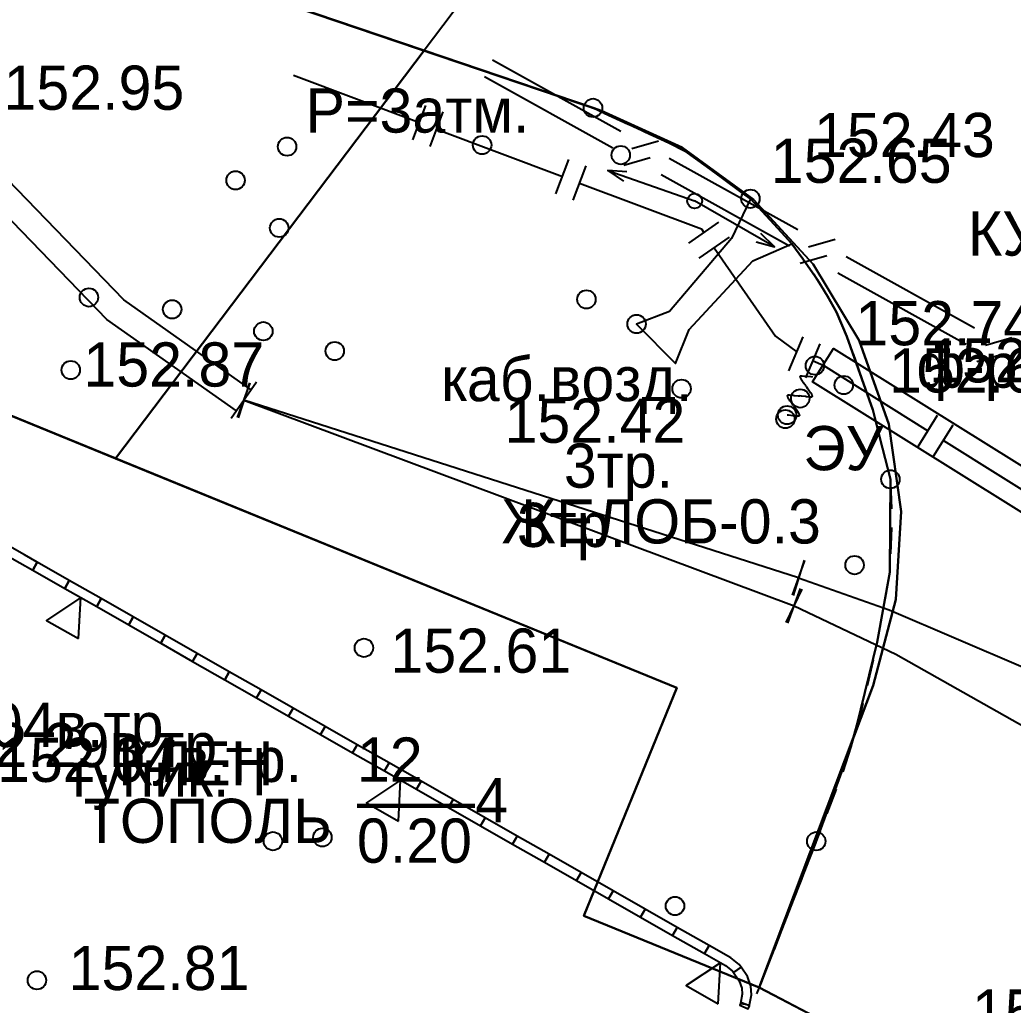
# Model space of a CAD drawing. Header units: metres. Extents: x -2743 to 126, y 13412 to 13916.
# Drawn here: x -2033.65 to -2006.69, y 13695.6 to 13722.35 of the extents above; entities that cross this region are included whole.
import ezdxf

# ---------------------------------------------------------------- set-up
doc = ezdxf.new("R2010")
doc.units = ezdxf.units.M
for name, color, linetype in [('link-улица Берзарина_Граница работ$0$ГП_Граница проектирования', 7, 'Continuous'), ('link-улица Берзарина_Покрытия — Новые$0$ДВ_ПП_Газон_Р', 7, 'Continuous'), ('link-улица Берзарина_Покрытия — Новые$0$ДВ_ПП_Газон_У за счет АБ_ПЧ', 7, 'Continuous'), ('link-улица Берзарина_Покрытия — Новые$0$ДВ_ПП_Тип2_Р_покрытия_ПЧ_Местные', 7, 'Continuous'), ('link_улица Берзарина_борта$0$ДВ_ГП_П_Борт_БР100.30.15', 7, 'Continuous'), ('link_улица Берзарина_Люки$0$_ГП_Г колодцы_сущ.', 7, 'Continuous'), ('output[1-12]_3_ДЖКХ-24_03233kl$0$Красные линии', 7, 'Continuous'), ('output[1-12]_3_ДЖКХ-24_03233tp$0$Береговая линия', 7, 'Continuous'), ('output[1-12]_3_ДЖКХ-24_03233tp$0$Горизонтали', 7, 'Continuous'), ('output[1-12]_3_ДЖКХ-24_03233tp$0$Граница улицы', 7, 'Continuous'), ('output[1-12]_3_ДЖКХ-24_03233tp$0$Колодцы', 7, 'Continuous'), ('output[1-12]_3_ДЖКХ-24_03233tp$0$Леса и газоны', 7, 'Continuous'), ('output[1-12]_3_ДЖКХ-24_03233tp$0$ЛЭП', 7, 'Continuous'), ('output[1-12]_3_ДЖКХ-24_03233tp$0$Отдельно стоящее дерево', 7, 'Continuous'), ('output[1-12]_3_ДЖКХ-24_03233tp$0$Светофоры', 7, 'Continuous'), ('output[1-12]_3_ДЖКХ-24_03233tp$0$Указатель подз коммуникаций', 7, 'Continuous'), ('output[1-12]_3_ДЖКХ-24_03233tp$0$Фонари', 7, 'Continuous'), ('output[1-12]_3_ДЖКХ-24_03233tp$0$Фонтаны', 7, 'Continuous'), ('output[1-12]_3_ДЖКХ-24_03233up$0$Газопровод', 7, 'Continuous'), ('output[1-12]_3_ДЖКХ-24_03233up$0$Кабель защиты', 7, 'Continuous'), ('output[1-12]_3_ДЖКХ-24_03233up$0$Кабель связи', 7, 'Continuous'), ('output[1-12]_3_ДЖКХ-24_03233up$0$Кабель электрический', 7, 'Continuous'), ('output[1-12]_3_ДЖКХ-24_03233up$0$Подземные коммуникации', 7, 'Continuous')]:
    doc.layers.add(name, color=color, linetype=linetype)

msp = doc.modelspace()

# ---------------------------------------------------------------- linework, layer by layer
at = {"layer": 'link-улица Берзарина_Граница работ$0$ГП_Граница проектирования'}
msp.add_lwpolyline([(-2002.701, 13690.383), (-2013.582, 13696.083), (-2018.344, 13698.028), (-2015.815, 13704.218), (-2037.774, 13713.186), (-2057.346, 13717.399), (-2067.815, 13719.695), (-2073.271, 13719.76), (-2073.4, 13720.539), (-2073.919, 13721.787), (-2074.814, 13723.415), (-2076.072, 13725.382), (-2083.484, 13726.947), (-2084.856, 13727.75), (-2087.877, 13729.517), (-2089.061, 13730.432), (-2090.322, 13731.69), (-2091.365, 13733.003), (-2091.919, 13733.882), (-2092.731, 13735.328), (-2092.714, 13735.388), (-2102.118, 13738.128)], dxfattribs=at)
at = {"layer": 'link-улица Берзарина_Покрытия — Новые$0$ДВ_ПП_Газон_Р'}
for points in [[(-2022.675, 13721.511), (-2042.228, 13728.138), (-2043.572, 13728.593), (-2050.755, 13715.98), (-2037.774, 13713.186), (-2031.05, 13710.44), (-2022.675, 13721.511)], [(-2010.794, 13712.606), (-2011.2, 13713.751), (-2011.478, 13714.411), (-2011.723, 13714.845), (-2012.001, 13715.285), (-2012.391, 13715.859), (-2012.695, 13716.267), (-2013.173, 13716.787), (-2013.818, 13717.489), (-2014.029, 13717.644), (-2014.606, 13718.067), (-2015.01, 13718.363), (-2015.587, 13718.785), (-2016.034, 13719.006), (-2018.091, 13719.957), (-2022.675, 13721.511), (-2031.05, 13710.44), (-2015.815, 13704.218), (-2018.344, 13698.028), (-2013.582, 13696.083), (-2011.018, 13702.877), (-2010.928, 13703.201), (-2010.379, 13705.457), (-2010.035, 13707.357), (-2010.019, 13709.876), (-2010.234, 13710.72), (-2010.499, 13711.76), (-2010.794, 13712.606)]]:
    msp.add_lwpolyline(points, close=True, dxfattribs=at)
at = {"layer": 'link-улица Берзарина_Покрытия — Новые$0$ДВ_ПП_Газон_У за счет АБ_ПЧ'}
msp.add_lwpolyline([(-2017.864, 13719.88), (-2018.091, 13719.957), (-2016.034, 13719.006), (-2015.587, 13718.785), (-2015.01, 13718.363), (-2014.606, 13718.067), (-2014.029, 13717.644), (-2013.818, 13717.489), (-2013.173, 13716.787), (-2012.695, 13716.267), (-2012.391, 13715.859), (-2012.001, 13715.285), (-2011.723, 13714.845), (-2011.478, 13714.411), (-2011.2, 13713.751), (-2010.794, 13712.606), (-2010.499, 13711.76), (-2010.234, 13710.72), (-2010.019, 13709.876), (-2010.035, 13707.357), (-2010.379, 13705.457), (-2010.928, 13703.201), (-2011.018, 13702.877), (-2010.489, 13704.278), (-2009.868, 13706.612), (-2009.726, 13709), (-2010.06, 13711.368), (-2010.867, 13713.644), (-2012.114, 13715.712), (-2013.732, 13717.473), (-2015.667, 13718.879), (-2017.864, 13719.88)], close=True, dxfattribs=at)
at = {"layer": 'link-улица Берзарина_Покрытия — Новые$0$ДВ_ПП_Тип2_Р_покрытия_ПЧ_Местные'}
msp.add_lwpolyline([(-1988.37, 13716.932), (-1991.106, 13718.488), (-1999.352, 13723.318), (-2007.644, 13728.067), (-2014.63, 13732.152), (-2022.675, 13721.511), (-2018.091, 13719.957), (-2017.864, 13719.88), (-2015.667, 13718.879), (-2013.732, 13717.473), (-2012.114, 13715.712), (-2010.867, 13713.644), (-2010.06, 13711.368), (-2009.726, 13709), (-2009.868, 13706.612), (-2010.489, 13704.278), (-2011.018, 13702.877), (-2011.09, 13702.616), (-2012.031, 13700.052), (-2013.582, 13696.083), (-2005.423, 13691.809), (-1988.37, 13716.932)], close=True, dxfattribs=at)
at = {"layer": 'link_улица Берзарина_борта$0$ДВ_ГП_П_Борт_БР100.30.15'}
msp.add_lwpolyline([(-2057.346, 13717.399), (-2056.54, 13729.014), (-2056.414, 13729.691), (-2056.141, 13730.313), (-2055.735, 13730.859), (-2055.21, 13731.303), (-2054.597, 13731.617), (-2053.937, 13731.781), (-2053.257, 13731.792), (-2052.584, 13731.647), (-2042.228, 13728.138), (-2017.864, 13719.88), (-2015.667, 13718.879), (-2013.732, 13717.473), (-2012.114, 13715.712), (-2010.867, 13713.644), (-2010.06, 13711.368), (-2009.726, 13709), (-2009.868, 13706.612), (-2010.489, 13704.278), (-2013.582, 13696.083)], dxfattribs=at)
at = {"layer": 'link_улица Берзарина_Люки$0$_ГП_Г колодцы_сущ.'}
msp.add_circle((-2012.068, 13712.961), 0.25, dxfattribs=at)
at = {"layer": 'output[1-12]_3_ДЖКХ-24_03233kl$0$Красные линии'}
for points in [[(-2033.65, 13707.609), (-2033.301, 13707.41), (-2033.177, 13707.628), (-2033.527, 13707.827), (-2034.048, 13708.121), (-2034.171, 13707.903), (-2033.65, 13707.609)], [(-2033.301, 13707.41), (-2032.433, 13706.915), (-2032.309, 13707.132), (-2033.177, 13707.628), (-2033.301, 13707.41)], [(-2032.433, 13706.915), (-2031.564, 13706.419), (-2031.44, 13706.636), (-2032.309, 13707.132), (-2032.433, 13706.915)], [(-2032.06, 13705.551), (-2031.998, 13706.667), (-2032.928, 13706.046), (-2032.06, 13705.551)], [(-2031.564, 13706.419), (-2030.696, 13705.923), (-2030.572, 13706.141), (-2031.44, 13706.636), (-2031.564, 13706.419)], [(-2030.696, 13705.923), (-2029.827, 13705.428), (-2029.703, 13705.645), (-2030.572, 13706.141), (-2030.696, 13705.923)], [(-2029.827, 13705.428), (-2028.959, 13704.932), (-2028.835, 13705.149), (-2029.703, 13705.645), (-2029.827, 13705.428)], [(-2028.959, 13704.932), (-2028.09, 13704.436), (-2027.966, 13704.653), (-2028.835, 13705.149), (-2028.959, 13704.932)], [(-2028.09, 13704.436), (-2027.222, 13703.941), (-2027.098, 13704.158), (-2027.966, 13704.653), (-2028.09, 13704.436)], [(-2027.222, 13703.941), (-2026.353, 13703.445), (-2026.229, 13703.662), (-2027.098, 13704.158), (-2027.222, 13703.941)], [(-2026.353, 13703.445), (-2025.485, 13702.949), (-2025.361, 13703.166), (-2026.229, 13703.662), (-2026.353, 13703.445)], [(-2025.485, 13702.949), (-2024.616, 13702.454), (-2024.492, 13702.671), (-2025.361, 13703.166), (-2025.485, 13702.949)], [(-2024.616, 13702.454), (-2023.748, 13701.958), (-2023.624, 13702.175), (-2024.492, 13702.671), (-2024.616, 13702.454)], [(-2023.748, 13701.958), (-2022.879, 13701.462), (-2022.755, 13701.679), (-2023.624, 13702.175), (-2023.748, 13701.958)], [(-2023.375, 13700.594), (-2023.313, 13701.71), (-2024.243, 13701.089), (-2023.375, 13700.594)], [(-2022.879, 13701.462), (-2022.011, 13700.967), (-2021.887, 13701.184), (-2022.755, 13701.679), (-2022.879, 13701.462)], [(-2022.011, 13700.967), (-2021.142, 13700.471), (-2021.018, 13700.688), (-2021.887, 13701.184), (-2022.011, 13700.967)], [(-2021.142, 13700.471), (-2020.274, 13699.975), (-2020.15, 13700.192), (-2021.018, 13700.688), (-2021.142, 13700.471)], [(-2020.274, 13699.975), (-2019.405, 13699.48), (-2019.281, 13699.697), (-2020.15, 13700.192), (-2020.274, 13699.975)], [(-2019.405, 13699.48), (-2018.537, 13698.984), (-2018.413, 13699.201), (-2019.281, 13699.697), (-2019.405, 13699.48)], [(-2018.537, 13698.984), (-2017.668, 13698.488), (-2017.544, 13698.705), (-2018.413, 13699.201), (-2018.537, 13698.984)], [(-2017.668, 13698.488), (-2016.8, 13697.993), (-2016.676, 13698.21), (-2017.544, 13698.705), (-2017.668, 13698.488)], [(-2016.8, 13697.993), (-2015.931, 13697.497), (-2015.807, 13697.714), (-2016.676, 13698.21), (-2016.8, 13697.993)], [(-2015.931, 13697.497), (-2015.063, 13697.001), (-2014.939, 13697.218), (-2015.807, 13697.714), (-2015.931, 13697.497)], [(-2014.304, 13696.528), (-2014.277, 13696.488), (-2014.071, 13696.631), (-2014.12, 13696.701), (-2014.351, 13696.883), (-2014.939, 13697.218), (-2015.063, 13697.001), (-2014.491, 13696.675), (-2014.304, 13696.528)], [(-2014.69, 13695.637), (-2014.628, 13696.753), (-2015.558, 13696.133), (-2014.69, 13695.637)], [(-2014.043, 13695.897), (-2014.085, 13695.649), (-2013.839, 13695.607), (-2013.791, 13695.885), (-2013.807, 13696.113), (-2013.898, 13696.38), (-2014.071, 13696.631), (-2014.277, 13696.488), (-2014.123, 13696.266), (-2014.054, 13696.064), (-2014.043, 13695.897)], [(-2014.078, 13695.674), (-2014.108, 13695.598), (-2013.876, 13695.506), (-2013.846, 13695.582), (-2014.078, 13695.674)]]:
    msp.add_lwpolyline(points, close=True, dxfattribs=at)
at = {"layer": 'output[1-12]_3_ДЖКХ-24_03233tp$0$Береговая линия'}
msp.add_lwpolyline([(-2013.818, 13717.489), (-2014.333, 13716.413), (-2016.016, 13714.433), (-2016.909, 13714.09), (-2015.853, 13713.021), (-2015.481, 13713.942), (-2013.753, 13715.805), (-2012.695, 13716.267)], dxfattribs=at)
at = {"layer": 'output[1-12]_3_ДЖКХ-24_03233tp$0$Горизонтали'}
for centre in [(-2018.091, 13719.957), (-2013.818, 13717.489), (-2016.909, 13714.09), (-2032.268, 13712.84), (-2010.019, 13709.876), (-2024.309, 13705.301), (-2012.031, 13700.052), (-2033.186, 13696.277)]:
    msp.add_circle(centre, 0.25, dxfattribs=at)
at = {"layer": 'output[1-12]_3_ДЖКХ-24_03233tp$0$Граница улицы'}
for points in [[(-2017.786, 13719.816), (-2017.137, 13719.516)], [(-2016.683, 13719.306), (-2016.034, 13719.006)], [(-2015.587, 13718.785), (-2015.01, 13718.363)], [(-2014.606, 13718.067), (-2014.029, 13717.644)], [(-2013.657, 13717.314), (-2013.173, 13716.787)], [(-2012.835, 13716.419), (-2012.695, 13716.267), (-2012.391, 13715.859)], [(-2012.105, 13715.45), (-2011.723, 13714.845)], [(-2011.478, 13714.411), (-2011.2, 13713.751)], [(-2011.03, 13713.281), (-2010.794, 13712.606)], [(-2010.629, 13712.134), (-2010.499, 13711.76), (-2010.42, 13711.451)], [(-2010.297, 13710.966), (-2010.12, 13710.273)], [(-2010.015, 13709.786), (-2009.986, 13709.071)], [(-2009.992, 13708.571), (-2010.015, 13707.856)], [(-2010.035, 13707.357), (-2010.162, 13706.653)], [(-2010.251, 13706.161), (-2010.379, 13705.457)], [(-2010.489, 13704.97), (-2010.652, 13704.273)], [(-2010.766, 13703.786), (-2010.906, 13703.188), (-2010.937, 13703.092)], [(-2011.09, 13702.616), (-2011.309, 13701.935)], [(-2011.487, 13701.468), (-2011.744, 13700.8)], [(-2011.923, 13700.334), (-2012.031, 13700.052), (-2012.052, 13700)], [(-2012.052, 13700), (-2012.204, 13699.61)], [(-2012.386, 13699.144), (-2012.435, 13699.018), (-2012.691, 13698.363)], [(-2012.873, 13697.898), (-2013.178, 13697.117)], [(-2013.36, 13696.651), (-2013.512, 13696.261)], [(-2013.512, 13696.261), (-2013.651, 13695.905)]]:
    msp.add_lwpolyline(points, dxfattribs=at)
at = {"layer": 'output[1-12]_3_ДЖКХ-24_03233tp$0$Колодцы'}
msp.add_circle((-2012.068, 13712.961), 0.25, dxfattribs=at)
at = {"layer": 'output[1-12]_3_ДЖКХ-24_03233tp$0$Леса и газоны'}
for centre in [(-2026.779, 13700.053), (-2025.438, 13700.154)]:
    msp.add_circle(centre, 0.25, dxfattribs=at)
at = {"layer": 'output[1-12]_3_ДЖКХ-24_03233tp$0$ЛЭП'}
for points in [[(-2017.691, 13718.258), (-2015.332, 13717.43)], [(-2017.176, 13718.219), (-2017.691, 13718.258), (-2017.263, 13717.965)], [(-2013.164, 13716.184), (-2015.332, 13717.43)], [(-2013.664, 13716.317), (-2013.164, 13716.184), (-2013.532, 13716.55)]]:
    msp.add_lwpolyline(points, dxfattribs=at)
at = {"layer": 'output[1-12]_3_ДЖКХ-24_03233tp$0$Отдельно стоящее дерево'}
for centre in [(-2026.395, 13718.906), (-2027.794, 13717.99), (-2026.61, 13716.697), (-2031.775, 13714.811), (-2018.27, 13714.757), (-2029.515, 13714.488), (-2027.04, 13713.895), (-2025.103, 13713.356), (-2015.687, 13712.332), (-2015.865, 13698.293)]:
    msp.add_circle(centre, 0.25, dxfattribs=at)
at = {"layer": 'output[1-12]_3_ДЖКХ-24_03233tp$0$Светофоры'}
for centre in [(-2021.101, 13718.947), (-2017.338, 13718.674), (-2010.991, 13707.545)]:
    msp.add_circle(centre, 0.25, dxfattribs=at)
at = {"layer": 'output[1-12]_3_ДЖКХ-24_03233tp$0$Указатель подз коммуникаций'}
for centre in [(-2012.465, 13712.069), (-2012.869, 13711.51)]:
    msp.add_circle(centre, 0.25, dxfattribs=at)
at = {"layer": 'output[1-12]_3_ДЖКХ-24_03233tp$0$Фонари'}
msp.add_circle((-2015.332, 13717.43), 0.2, dxfattribs=at)
at = {"layer": 'output[1-12]_3_ДЖКХ-24_03233tp$0$Фонтаны'}
msp.add_circle((-2011.284, 13712.432), 0.25, dxfattribs=at)
at = {"layer": 'output[1-12]_3_ДЖКХ-24_03233up$0$Газопровод'}
for points in [[(-2026.218, 13720.844), (-2022.804, 13719.556)], [(-2022.98, 13719.088), (-2022.627, 13720.024)], [(-2022.512, 13718.912), (-2022.159, 13719.848)], [(-2022.336, 13719.38), (-2018.922, 13718.092)], [(-2019.098, 13717.624), (-2018.745, 13718.56)], [(-2018.63, 13717.448), (-2018.278, 13718.384)], [(-2018.454, 13717.916), (-2015.15, 13716.67), (-2015.083, 13716.573)], [(-2015.494, 13716.289), (-2014.672, 13716.858)], [(-2015.21, 13715.878), (-2014.388, 13716.446)], [(-2014.799, 13716.162), (-2013.137, 13713.758), (-2012.551, 13713.329)], [(-2012.771, 13712.822), (-2012.384, 13713.743)], [(-2012.311, 13712.628), (-2011.923, 13713.549)], [(-2000, 13704.945), (-2012.129, 13712.519), (-2011.561, 13713.43), (-2000, 13706.212)], [(-2012.117, 13713.089), (-2011.845, 13712.974), (-2009.002, 13711.194)], [(-2009.268, 13710.77), (-2008.737, 13711.618)], [(-2008.844, 13710.505), (-2008.313, 13711.353)], [(-2008.579, 13710.929), (-2005.486, 13708.992)]]:
    msp.add_lwpolyline(points, dxfattribs=at)
at = {"layer": 'output[1-12]_3_ДЖКХ-24_03233up$0$Кабель защиты'}
for points in [[(-2012.304, 13712.397), (-2012.313, 13712.41), (-2012.344, 13712.451), (-2012.357, 13712.469), (-2012.377, 13712.498), (-2012.399, 13712.529), (-2012.413, 13712.551), (-2012.427, 13712.572), (-2012.436, 13712.588), (-2012.445, 13712.605), (-2012.45, 13712.615), (-2012.454, 13712.624), (-2012.458, 13712.632), (-2012.459, 13712.636), (-2012.46, 13712.639), (-2012.462, 13712.646), (-2012.463, 13712.65), (-2012.463, 13712.653), (-2012.464, 13712.656), (-2012.464, 13712.66), (-2012.464, 13712.664), (-2012.463, 13712.666), (-2012.463, 13712.668), (-2012.463, 13712.669), (-2012.462, 13712.671), (-2012.462, 13712.672), (-2012.461, 13712.674), (-2012.46, 13712.676), (-2012.459, 13712.677), (-2012.458, 13712.678), (-2012.458, 13712.679), (-2012.457, 13712.68), (-2012.456, 13712.68), (-2012.455, 13712.681), (-2012.454, 13712.682), (-2012.452, 13712.683), (-2012.45, 13712.684), (-2012.449, 13712.684), (-2012.448, 13712.685), (-2012.446, 13712.685), (-2012.445, 13712.686), (-2012.443, 13712.686), (-2012.442, 13712.686), (-2012.438, 13712.687), (-2012.436, 13712.687), (-2012.433, 13712.687), (-2012.428, 13712.687), (-2012.424, 13712.687), (-2012.416, 13712.686), (-2012.317, 13712.676), (-2012.284, 13712.673), (-2012.174, 13712.662), (-2012.132, 13712.657)], [(-2012.304, 13712.397), (-2012.295, 13712.385), (-2012.265, 13712.344), (-2012.252, 13712.325), (-2012.232, 13712.297), (-2012.21, 13712.266), (-2012.196, 13712.244), (-2012.182, 13712.223), (-2012.173, 13712.207), (-2012.164, 13712.19), (-2012.158, 13712.18), (-2012.154, 13712.171), (-2012.151, 13712.162), (-2012.15, 13712.159), (-2012.149, 13712.155), (-2012.147, 13712.149), (-2012.146, 13712.145), (-2012.146, 13712.142), (-2012.145, 13712.138), (-2012.145, 13712.135), (-2012.145, 13712.131), (-2012.145, 13712.129), (-2012.146, 13712.127), (-2012.146, 13712.125), (-2012.146, 13712.124), (-2012.147, 13712.123), (-2012.148, 13712.121), (-2012.149, 13712.119), (-2012.15, 13712.117), (-2012.15, 13712.117), (-2012.151, 13712.116), (-2012.152, 13712.115), (-2012.153, 13712.114), (-2012.154, 13712.114), (-2012.155, 13712.113), (-2012.156, 13712.112), (-2012.158, 13712.111), (-2012.16, 13712.11), (-2012.161, 13712.11), (-2012.162, 13712.11), (-2012.164, 13712.109), (-2012.166, 13712.109), (-2012.167, 13712.109), (-2012.17, 13712.108), (-2012.172, 13712.108), (-2012.176, 13712.108), (-2012.181, 13712.108), (-2012.185, 13712.108), (-2012.193, 13712.109), (-2012.292, 13712.118), (-2012.325, 13712.122), (-2012.434, 13712.133), (-2012.477, 13712.138)], [(-2012.65, 13711.878), (-2012.659, 13711.89), (-2012.689, 13711.931), (-2012.702, 13711.95), (-2012.722, 13711.978), (-2012.744, 13712.009), (-2012.758, 13712.031), (-2012.772, 13712.052), (-2012.781, 13712.068), (-2012.79, 13712.085), (-2012.796, 13712.095), (-2012.8, 13712.104), (-2012.803, 13712.113), (-2012.804, 13712.116), (-2012.805, 13712.12), (-2012.807, 13712.126), (-2012.808, 13712.13), (-2012.809, 13712.133), (-2012.809, 13712.137), (-2012.809, 13712.14), (-2012.809, 13712.144), (-2012.809, 13712.146), (-2012.809, 13712.148), (-2012.808, 13712.15), (-2012.808, 13712.151), (-2012.807, 13712.152), (-2012.806, 13712.154), (-2012.805, 13712.156), (-2012.804, 13712.158), (-2012.804, 13712.158), (-2012.803, 13712.159), (-2012.802, 13712.16), (-2012.801, 13712.161), (-2012.8, 13712.161), (-2012.799, 13712.162), (-2012.798, 13712.163), (-2012.796, 13712.164), (-2012.794, 13712.165), (-2012.793, 13712.165), (-2012.792, 13712.165), (-2012.79, 13712.166), (-2012.788, 13712.166), (-2012.787, 13712.166), (-2012.784, 13712.167), (-2012.782, 13712.167), (-2012.778, 13712.167), (-2012.773, 13712.167), (-2012.769, 13712.167), (-2012.761, 13712.166), (-2012.662, 13712.157), (-2012.629, 13712.153), (-2012.52, 13712.142), (-2012.477, 13712.138)], [(-2012.65, 13711.878), (-2012.641, 13711.865), (-2012.61, 13711.824), (-2012.597, 13711.806), (-2012.577, 13711.778), (-2012.555, 13711.746), (-2012.541, 13711.724), (-2012.527, 13711.703), (-2012.518, 13711.687), (-2012.509, 13711.67), (-2012.504, 13711.66), (-2012.5, 13711.651), (-2012.496, 13711.643), (-2012.495, 13711.639), (-2012.494, 13711.636), (-2012.492, 13711.629), (-2012.491, 13711.625), (-2012.491, 13711.622), (-2012.49, 13711.619), (-2012.49, 13711.615), (-2012.49, 13711.611), (-2012.491, 13711.609), (-2012.491, 13711.607), (-2012.491, 13711.606), (-2012.492, 13711.604), (-2012.492, 13711.603), (-2012.493, 13711.601), (-2012.494, 13711.599), (-2012.495, 13711.598), (-2012.496, 13711.597), (-2012.496, 13711.596), (-2012.497, 13711.595), (-2012.498, 13711.595), (-2012.499, 13711.594), (-2012.5, 13711.593), (-2012.502, 13711.592), (-2012.504, 13711.591), (-2012.505, 13711.591), (-2012.506, 13711.59), (-2012.508, 13711.59), (-2012.509, 13711.589), (-2012.511, 13711.589), (-2012.512, 13711.589), (-2012.516, 13711.588), (-2012.518, 13711.588), (-2012.521, 13711.588), (-2012.526, 13711.588), (-2012.53, 13711.589), (-2012.538, 13711.589), (-2012.637, 13711.599), (-2012.67, 13711.602), (-2012.78, 13711.613), (-2012.822, 13711.618)]]:
    msp.add_lwpolyline(points, dxfattribs=at)
msp.add_circle((-2012.822, 13711.618), 0.25, dxfattribs=at)
at = {"layer": 'output[1-12]_3_ДЖКХ-24_03233up$0$Кабель связи'}
for points in [[(-2017.333, 13719.314), (-2020.821, 13721.254)], [(-2017.553, 13718.864), (-2021.035, 13720.8)], [(-2016.317, 13719.052), (-2017.038, 13718.847)], [(-2016.537, 13718.602), (-2017.257, 13718.397)], [(-2012.533, 13716.645), (-2016.022, 13718.585)], [(-2012.76, 13716.199), (-2016.242, 13718.135)], [(-2011.517, 13716.384), (-2012.238, 13716.178)], [(-2011.744, 13715.938), (-2012.464, 13715.732)], [(-2007.733, 13713.977), (-2011.222, 13715.917)], [(-2007.966, 13713.534), (-2011.449, 13715.47)], [(-2006.718, 13713.715), (-2007.438, 13713.51)], [(-2006.951, 13713.273), (-2007.671, 13713.067)]]:
    msp.add_lwpolyline(points, dxfattribs=at)
at = {"layer": 'output[1-12]_3_ДЖКХ-24_03233up$0$Кабель электрический'}
for points in [[(-2027.368, 13712.306), (-2030.831, 13714.747), (-2042.133, 13726.44), (-2046.232, 13728.766), (-2051.679, 13729.638), (-2056.266, 13731.709)], [(-2027.772, 13711.734), (-2031.289, 13714.213), (-2042.567, 13725.88), (-2046.468, 13728.094), (-2051.881, 13728.962), (-2056.554, 13731.071)], [(-2027.745, 13711.552), (-2027.395, 13712.488)], [(-2027.418, 13712.496), (-2027.722, 13711.544)], [(-2027.224, 13712.51), (-2027.368, 13712.306)], [(-2027.368, 13712.306), (-2027.772, 13711.734)], [(-2012.51, 13707.2), (-2027.57, 13712.02)], [(-2027.57, 13712.02), (-2012.63, 13706.44)], [(-2027.772, 13711.734), (-2027.916, 13711.529)], [(-2012.677, 13706.729), (-2012.343, 13707.671)], [(-2012.358, 13707.676), (-2012.662, 13706.724)], [(-2012.51, 13707.2), (-2010.05, 13706.33), (-2006.41, 13704.78), (-2002.26, 13703), (-2000, 13701.705)], [(-2012.844, 13705.988), (-2012.416, 13706.892)], [(-2012.805, 13705.972), (-2012.455, 13706.908)], [(-2012.63, 13706.44), (-2009.87, 13705.13), (-2006.36, 13703.15), (-2002.76, 13701.17), (-2000.11, 13699.76), (-2000, 13699.703)]]:
    msp.add_lwpolyline(points, dxfattribs=at)

# ---------------------------------------------------------------- texts
at = {"layer": 'output[1-12]_3_ДЖКХ-24_03233tp$0$Береговая линия'}
msp.add_text('ЖЕЛОБ-0.3', height=1.2, dxfattribs=at).set_placement((-2020.577, 13708.133))
at = {"layer": 'output[1-12]_3_ДЖКХ-24_03233tp$0$Горизонтали'}
for s, p in [('152.43', (-2012.093, 13718.621)), ('152.65', (-2013.265, 13717.922)), ('152.44', (-2008.966, 13712.504)), ('152.87', (-2031.925, 13712.392)), ('152.61', (-2010.055, 13712.23)), ('152.42', (-2020.493, 13710.866)), ('152.61', (-2023.59, 13704.625)), ('152.81', (-2032.325, 13696.011)), ('152.53', (-2007.804, 13694.828))]:
    msp.add_text(s, height=1.2, dxfattribs=at).set_placement(p)
at = {"layer": 'output[1-12]_3_ДЖКХ-24_03233tp$0$Колодцы'}
for s, p in [('152.95', (-2034.094, 13719.905)), ('152.74', (-2010.967, 13713.512))]:
    msp.add_text(s, height=1.2, dxfattribs=at).set_placement(p)
at = {"layer": 'output[1-12]_3_ДЖКХ-24_03233tp$0$Леса и газоны'}
for s, p in [('12', (-2024.5, 13701.668)), ('КЛЕН', (-2030.981, 13701.565)), ('——4', (-2024.5, 13700.568)), ('ТОПОЛЬ', (-2031.914, 13700.005)), ('0.20', (-2024.5, 13699.468))]:
    msp.add_text(s, height=1.2, dxfattribs=at).set_placement(p)
at = {"layer": 'output[1-12]_3_ДЖКХ-24_03233up$0$Газопровод'}
for s, p in [('P=3атм.', (-2025.894, 13719.285)), ('ф-р d=530ст.', (-2009.311, 13712.361))]:
    msp.add_text(s, height=1.2, dxfattribs=at).set_placement(p)
at = {"layer": 'output[1-12]_3_ДЖКХ-24_03233up$0$Кабель защиты'}
for s, p in [('КУ', (-2007.915, 13715.946)), ('ЭУ', (-2012.384, 13710.121))]:
    msp.add_text(s, height=1.2, dxfattribs=at).set_placement(p)
at = {"layer": 'output[1-12]_3_ДЖКХ-24_03233up$0$Кабель связи'}
for s, p in [('152.04в.тр.', (-2037.586, 13702.61)), ('152.29в.тр.', (-2036.126, 13702.063)), ('152.04в.тр.', (-2034.269, 13701.661)), ('тупик.', (-2032.412, 13701.26))]:
    msp.add_text(s, height=1.2, dxfattribs=at).set_placement(p)
at = {"layer": 'output[1-12]_3_ДЖКХ-24_03233up$0$Кабель электрический'}
for p in [(-2018.883, 13709.647), (-2020.158, 13708.038)]:
    msp.add_text('3тр.', height=1.2, dxfattribs=at).set_placement(p)
at = {"layer": 'output[1-12]_3_ДЖКХ-24_03233up$0$Подземные коммуникации'}
msp.add_text('каб.возд.', height=1.2, dxfattribs=at).set_placement((-2022.217, 13711.996))

doc.saveas('drawing.dxf')
